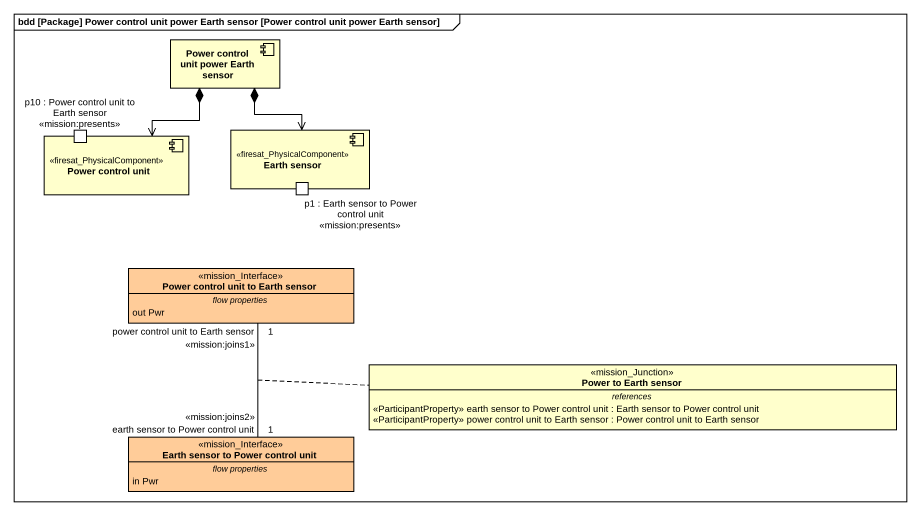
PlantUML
@startuml
mainframe bdd [Package] Power control unit power Earth sensor [Power control unit power Earth sensor]
allowmixing
hide circle
hide empty members
component "Power control unit power Earth sensor" as Power_control_unit_power
component "Power control unit" as Power_control_unit <<firesat_PhysicalComponent>> {
  port "p10 : Power control unit to Earth sensor <<mission:presents>>" as p10_Power_control_unit_to
}
component "Earth sensor" as Earth_sensor <<firesat_PhysicalComponent>> {
  port "p1 : Earth sensor to Power control unit <<mission:presents>>" as p1_Earth_sensor_to_Power
}
class "Power control unit to Earth sensor" as Power_control_unit_to_Earth <<mission_Interface>> #FFCC99 {
  -- flow properties --
  out Pwr
}
class "Power to Earth sensor" as Power_to_Earth_sensor <<mission_Junction>> {
  -- references --
  <<ParticipantProperty>> earth sensor to Power control unit : Earth sensor to Power control unit
  <<ParticipantProperty>> power control unit to Earth sensor : Power control unit to Earth sensor
}
class "Earth sensor to Power control unit" as Earth_sensor_to_Power <<mission_Interface>> #FFCC99 {
  -- flow properties --
  in Pwr
}
Power_control_unit_power *--> Power_control_unit
Power_control_unit_power *--> Earth_sensor
Power_control_unit_to_Earth "1\npower control unit to Earth sensor\n<<mission:joins1>>" -- "1\nearth sensor to Power control unit\n<<mission:joins2>>" Earth_sensor_to_Power
(Power_control_unit_to_Earth, Earth_sensor_to_Power) .. Power_to_Earth_sensor
@enduml
